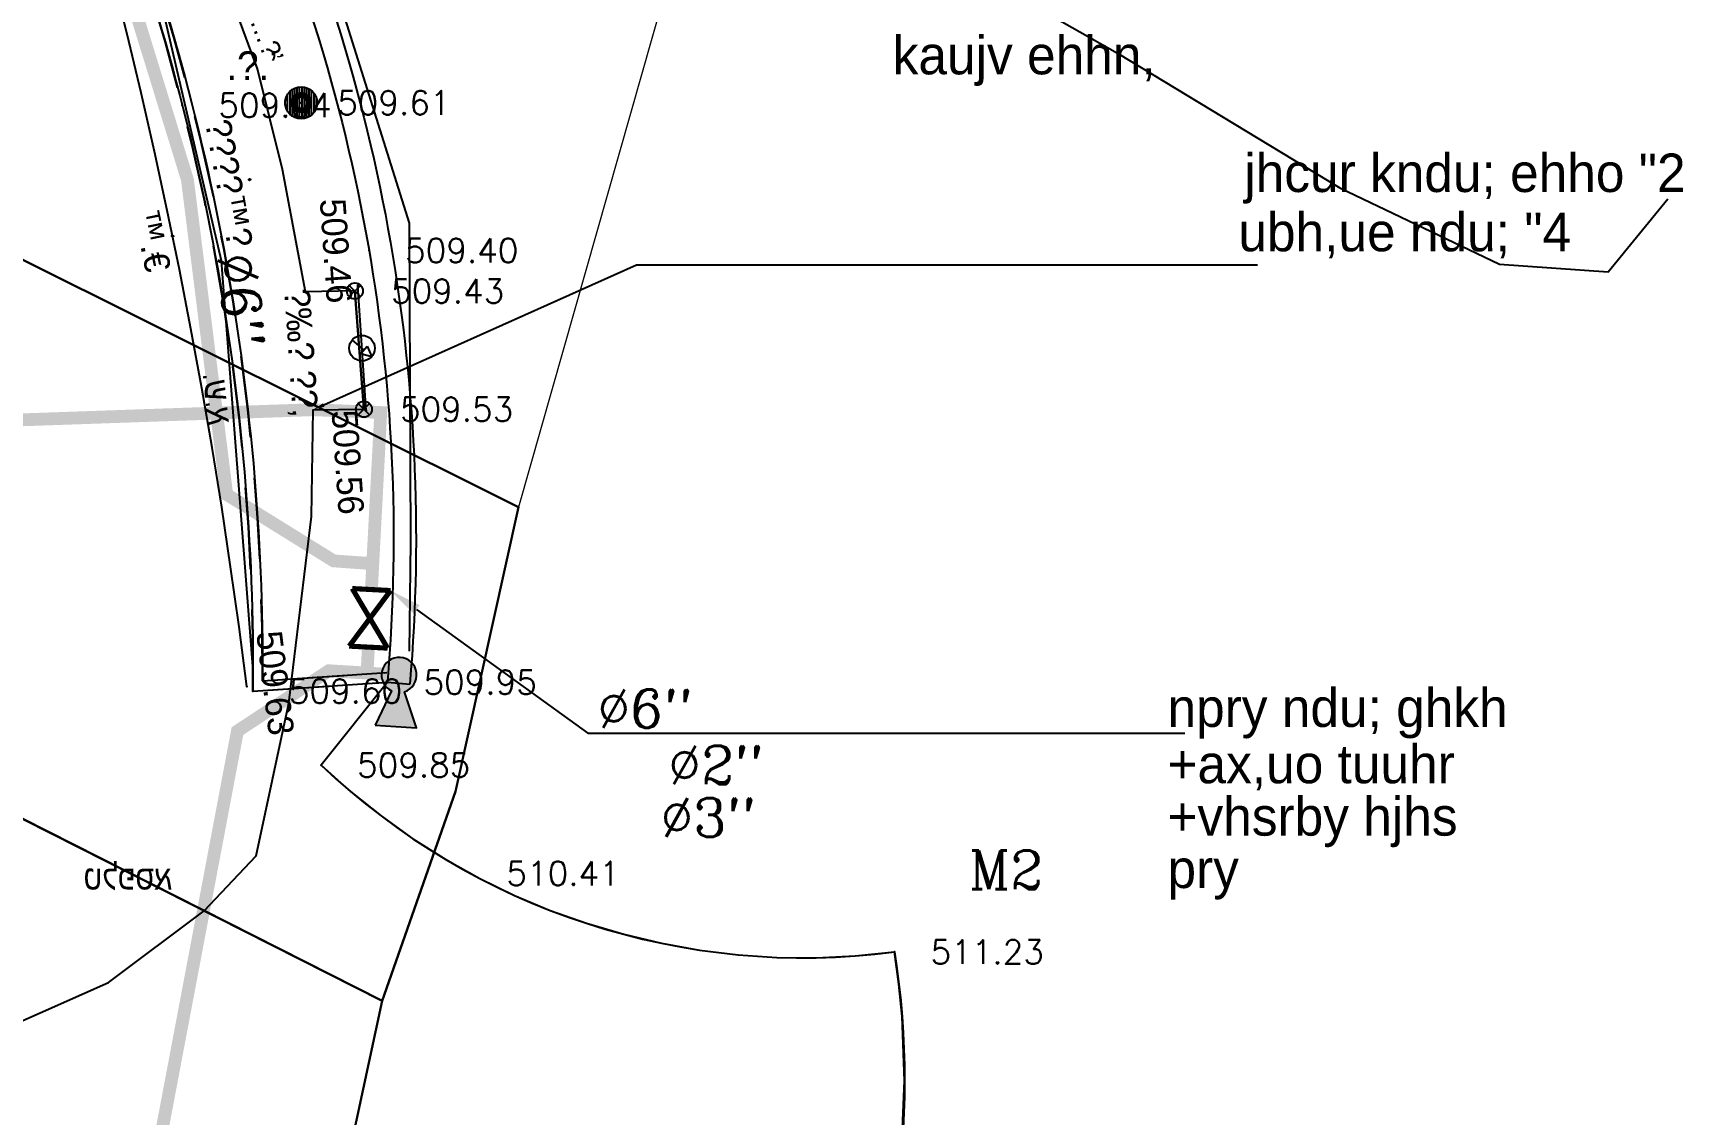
# Model space of a CAD drawing. Header units: metres. Extents: x 222509 to 223547, y 765290 to 766147.
# Drawn here: x 223132.63 to 223158.38, y 765757.65 to 765774.53 of the extents above; entities that cross this region are included whole.
import ezdxf
from ezdxf import colors
from ezdxf.entities.mleader import LeaderData, LeaderLine
from ezdxf.enums import TextEntityAlignment as Align
from ezdxf.math import Vec2, Vec3

# ---------------------------------------------------------------- set-up
doc = ezdxf.new("R2010")
doc.units = ezdxf.units.M
doc.linetypes.add('DASHED', pattern=[19.05, 12.7, -6.35])
for name, color, linetype in [('1-קו מים', 170, 'Continuous'), ('46', 8, 'Continuous'), ('A-S', 252, 'Continuous'), ('ASFLT', 8, 'Continuous'), ('C1600', 3, 'Continuous'), ('K', 8, 'Continuous'), ('M1501', 8, 'Continuous'), ('M2408', 8, 'DASHED'), ('M4402', 8, 'Continuous'), ('M4609', 8, 'Continuous'), ('M4610', 170, 'Continuous'), ('maim kayam', 140, 'DASHED'), ('maim metuhnan', 150, 'Continuous'), ('maim metuhnan 4', 150, 'Continuous'), ('maim metuhnan 6', 150, 'Continuous'), ('Maim-Kayam-Betol', 140, 'reka-biyuv$0$Reka_new$0$X_LINE-DASH2'), ('MIM', 8, 'Continuous'), ('PNT', 8, 'Continuous'), ('PNTELEV', 5, 'Continuous'), ('T', 8, 'Continuous'), ('TEXT-13', 13, 'Continuous'), ('text-maim', 13, 'Continuous')]:
    doc.layers.add(name, color=color, linetype=linetype)
for name, color, linetype, lineweight in [('C1602_0', 3, 'Continuous', 13), ('M1510', 8, 'Continuous', 25), ('M2401', 8, 'DASHED', 25), ('M2404', 8, 'DASHED', 25), ('M2605', 8, 'Continuous', 25)]:
    doc.layers.add(name, color=color, linetype=linetype, lineweight=lineweight)
doc.styles.add('GLONASS', font='techno_n.shx', dxfattribs={"width": 0.86})
doc.styles.add('HANIT_TEXT', font='hebtxt')
doc.styles.add('HEBTXT', font='HEBTXT.SHX', dxfattribs={"width": 0.86})
doc.styles.add('MIRYM', font='mirym.shx')
doc.styles.add('PTXT', font='txt.shx')
doc.styles.add('reka-biyuv$0$Reka_new$0$STANDARD', font='HEB')
doc.styles.add('S_COMPLEX', font='complex')
doc.styles.get("Standard").update_dxf_attribs({"font": 'arial.ttf'})
doc.linetypes.add('6_IN_CITY_WATER_LINES', pattern='A,40,-2,["6-WTR",Standard,S=5,R=0,X=-0.1,Y=-3],-30', length=72)
doc.linetypes.add('reka-biyuv$0$Reka_new$0$X_LINE-DASH2', pattern='A,0.5,-0.25,0.5,-0.0002,["X",reka-biyuv$0$Reka_new$0$STANDARD,S=0.3,R=0,X=0,Y=-0.14],-0.2', length=1.4502)

# ---------------------------------------------------------------- blocks, each defined once
blk = doc.blocks.new('G$CDE37A9AE')
at = {"layer": 'TEXT-13', "style": 'MIRYM'}
blk.add_text('kaujv ehhn,', height=0.6, dxfattribs=at).set_placement((223146.043, 765773.882))
blk = doc.blocks.new('makof-new')
at = {"linetype": 'ByBlock', "const_width": 0.08}
for points in [[(-0.45, 0.3), (-0.45, -0.3)], [(0.45, -0.3), (-0.45, 0.3)], [(-0.45, -0.3), (0.45, 0.3)], [(0.45, 0.3), (0.45, -0.3)]]:
    blk.add_lwpolyline(points, dxfattribs=at)
blk = doc.blocks.new('G$C64EFCDFC')
at = {"layer": '1-קו מים', "linetype": '6_IN_CITY_WATER_LINES'}
blk.add_hatch(color=0, dxfattribs=at).paths.add_polyline_path([(0.313, 0.451, 5.190473), (0.538, 0.111), (1.701, 0.351), (0.989, 1.427)])
at = {"layer": '1-קו מים', "color": 0}
blk.add_lwpolyline([(0.989, 1.427), (1.701, 0.351), (0.538, 0.111, -5.190473), (0.313, 0.451)], format="xyb", close=True, dxfattribs=at)
blk = doc.blocks.new('SRVPNO1')
at = {"layer": 'PNTELEV', "color": 8, "style": 'PTXT'}
blk.add_attdef('ELEV2', (1.5, -0.5), '', height=1, dxfattribs=at)
blk = doc.blocks.new('SPT40')
at = {"color": 0, "linetype": 'Continuous'}
for p, q in [((-0.35, -0.35), (0.35, 0.35)), ((-0.35, 0.35), (0.35, -0.35))]:
    blk.add_line(p, q, dxfattribs=at)
blk.add_circle((0, 0), 0.5, dxfattribs=at)
blk = doc.blocks.new('*X114')
at = {"color": 0}
for p, q in [((3.675, 3.419), (3.675, 3.88)), ((3.712, 3.407), (3.712, 3.892)), ((3.75, 3.401), (3.75, 3.899)), ((3.787, 3.4), (3.787, 3.899)), ((3.825, 3.405), (3.825, 3.894)), ((3.862, 3.416), (3.862, 3.883)), ((3.9, 3.435), (3.9, 3.865)), ((3.525, 3.615), (3.525, 3.685)), ((3.562, 3.514), (3.562, 3.785)), ((3.6, 3.469), (3.6, 3.831)), ((3.637, 3.439), (3.637, 3.86)), ((3.937, 3.462), (3.937, 3.837)), ((3.975, 3.503), (3.975, 3.796)), ((4.012, 3.58), (4.012, 3.72))]:
    blk.add_line(p, q, dxfattribs=at)
blk = doc.blocks.new('G$C9B10AD15')
at = {"layer": '46'}
blk.add_circle((223136.812, 765773.438, 509.61), 0.25, dxfattribs=at)
at = {"layer": 'A-S'}
for points in [[(223052.807, 765928.376, 0.236379), (223042.866, 765928.696, 0.186611), (223037.542, 765920.474, 0.059418), (223036.506, 765892.582, 0.017566), (223039.155, 765850.757), (223039.512, 765849.824), (223039.711, 765847.883), (223039.56, 765846.848), (223040.725, 765835.179, 0.072394), (223042.139, 765831.179, 0.112445), (223048.001, 765824.293, 0.053398), (223048.659, 765823.877), (223062.411, 765817.376), (223071.421, 765813.094), (223089.553, 765804.567), (223103.156, 765798.143), (223115.834, 765792.204), (223123.059, 765788.772, -0.127843), (223133.6, 765777.617, -0.096184), (223136.058, 765764.253), (223138.159, 765764.394)], [(223052.736, 765928.244, 0.236026), (223042.942, 765928.566, 0.186256), (223037.69, 765920.447, 0.059419), (223036.656, 765892.59, 0.017559), (223039.302, 765850.792), (223039.659, 765849.859), (223039.862, 765847.88), (223039.711, 765846.845), (223040.874, 765835.201, 0.072274), (223042.272, 765831.249, 0.112475), (223048.093, 765824.412, 0.05347), (223048.724, 765824.012), (223062.475, 765817.512), (223071.485, 765813.23), (223089.617, 765804.703), (223103.22, 765798.279), (223115.898, 765792.34), (223123.131, 765788.904, -0.127996), (223133.736, 765777.681, -0.095111), (223136.209, 765764.413), (223138.149, 765764.544)]]:
    blk.add_lwpolyline(points, format="xyb", dxfattribs=at)
at = {"layer": 'ASFLT'}
blk.add_lwpolyline([(223138.159, 765764.394), (223137.122, 765763.1, 0.226103), (223146.072, 765760.182, -0.316437), (223139.5, 765746.847)], format="xyb", dxfattribs=at)
at = {"layer": 'K'}
for points in [[(223135.973, 765778.249, -0.133431), (223138.508, 765764.364, -0.133431)], [(223135.657, 765778.098, -0.133431), (223138.159, 765764.394)]]:
    blk.add_lwpolyline(points, format="xyb", dxfattribs=at)
blk.add_lwpolyline([(223138.159, 765764.394), (223138.508, 765764.364)], dxfattribs=at)
at = {"layer": 'MIM'}
blk.add_lwpolyline([(223137.651, 765770.5), (223137.792, 765768.654)], dxfattribs=at)
at = {"layer": 'PNT', "color": 252}
for p in [(223134.958, 765773.399, 509.035), (223136.812, 765773.438, 509.61), (223137.872, 765771.132, 509.401), (223137.651, 765770.5, 509.431), (223137.792, 765768.654, 509.53), (223138.159, 765764.394, 509.947), (223136.058, 765764.253, 509.602), (223137.122, 765763.1, 509.854), (223139.453, 765761.408, 510.414), (223146.072, 765760.182, 511.23)]:
    blk.add_point(p, dxfattribs=at)
at = {"layer": '46'}
blk.add_blockref('*X114', (223133.039, 765769.788, 509.61), dxfattribs=at)
at = {"layer": 'MIM', "xscale": 0.25, "yscale": 0.25, "zscale": 0.25}
for p in [(223137.651, 765770.5), (223137.792, 765768.654)]:
    blk.add_blockref('SPT40', p, dxfattribs=at)
at = {"layer": 'PNT', "color": 252}
ref = blk.add_blockref('SRVPNO1', (223134.958, 765773.399, 509.035), dxfattribs=dict(at, xscale=0.375, yscale=0.375, zscale=0.375))
ref.add_attrib('ELEV2', '509.04', (223135.521, 765773.211, 509.035), dxfattribs={"layer": 'PNTELEV', "color": 8, "height": 0.375, "style": 'PTXT'})
ref = blk.add_blockref('SRVPNO1', (223136.812, 765773.438, 509.61), dxfattribs=dict(at, xscale=0.375, yscale=0.375, zscale=0.375))
ref.add_attrib('ELEV2', '509.61', (223137.375, 765773.25, 509.61), dxfattribs={"layer": 'PNTELEV', "color": 8, "height": 0.375, "style": 'PTXT'})
ref = blk.add_blockref('SRVPNO1', (223137.872, 765771.132, 509.401), dxfattribs=dict(at, xscale=0.375, yscale=0.375, zscale=0.375))
ref.add_attrib('ELEV2', '509.40', (223138.435, 765770.944, 509.401), dxfattribs={"layer": 'PNTELEV', "color": 8, "height": 0.375, "style": 'PTXT'})
ref = blk.add_blockref('SRVPNO1', (223137.651, 765770.5, 509.431), dxfattribs=dict(at, xscale=0.375, yscale=0.375, zscale=0.375))
ref.add_attrib('ELEV2', '509.43', (223138.214, 765770.312, 509.431), dxfattribs={"layer": 'PNTELEV', "color": 8, "height": 0.375, "style": 'PTXT'})
ref = blk.add_blockref('SRVPNO1', (223137.792, 765768.654, 509.53), dxfattribs=dict(at, xscale=0.375, yscale=0.375, zscale=0.375))
ref.add_attrib('ELEV2', '509.53', (223138.354, 765768.466, 509.53), dxfattribs={"layer": 'PNTELEV', "color": 8, "height": 0.375, "style": 'PTXT'})
ref = blk.add_blockref('SRVPNO1', (223138.159, 765764.394, 509.947), dxfattribs=dict(at, xscale=0.375, yscale=0.375, zscale=0.375))
ref.add_attrib('ELEV2', '509.95', (223138.722, 765764.206, 509.947), dxfattribs={"layer": 'PNTELEV', "color": 8, "height": 0.375, "style": 'PTXT'})
ref = blk.add_blockref('SRVPNO1', (223136.058, 765764.253, 509.602), dxfattribs=dict(at, xscale=0.375, yscale=0.375, zscale=0.375))
ref.add_attrib('ELEV2', '509.60', (223136.62, 765764.066, 509.602), dxfattribs={"layer": 'PNTELEV', "color": 8, "height": 0.375, "style": 'PTXT'})
ref = blk.add_blockref('SRVPNO1', (223137.122, 765763.1, 509.854), dxfattribs=dict(at, xscale=0.375, yscale=0.375, zscale=0.375))
ref.add_attrib('ELEV2', '509.85', (223137.685, 765762.912, 509.854), dxfattribs={"layer": 'PNTELEV', "color": 8, "height": 0.375, "style": 'PTXT'})
ref = blk.add_blockref('SRVPNO1', (223139.453, 765761.408, 510.414), dxfattribs=dict(at, xscale=0.375, yscale=0.375, zscale=0.375))
ref.add_attrib('ELEV2', '510.41', (223140.016, 765761.221, 510.414), dxfattribs={"layer": 'PNTELEV', "color": 8, "height": 0.375, "style": 'PTXT'})
ref = blk.add_blockref('SRVPNO1', (223146.072, 765760.182, 511.23), dxfattribs=dict(at, xscale=0.375, yscale=0.375, zscale=0.375))
ref.add_attrib('ELEV2', '511.23', (223146.634, 765759.995, 511.23), dxfattribs={"layer": 'PNTELEV', "color": 8, "height": 0.375, "style": 'PTXT'})
at = {"layer": '46', "style": 'HEBTXT'}
blk.add_text('.\x9a.’', height=0.45, dxfattribs=at).set_placement((223135.645, 765773.792, 509.61))
at = {"layer": 'T', "style": 'GLONASS', "text_generation_flag": 2, "width": 0.86}
blk.add_text('א.ש.', height=0.375, rotation=276.0728, dxfattribs=at).set_placement((223135.362, 765768.39))
blk.add_text('אספלט', height=0.375, dxfattribs=at).set_placement((223134.802, 765761.157))
blk = doc.blocks.new('M4402_E')
for radius in [0.5, 0.45, 0.4, 0.35, 0.3]:
    blk.add_circle((0, 0), radius)
at = {"style": 'HANIT_TEXT'}
for tag, p in [('NAME', (0, -1)), ('HEIGHT', (0, -2.5))]:
    blk.add_attdef(tag, text='', height=1, dxfattribs=at).set_placement(p, align=Align.TOP_CENTER)
blk.add_attdef('DESC', text='', height=1, dxfattribs=at).set_placement((-1, -4), align=Align.TOP_RIGHT)
blk.add_attdef('MARK', text='', height=1, dxfattribs=at).set_placement((0, -4), align=Align.TOP_LEFT)
at = {"style": 'HANIT_TEXT', "flags": 1}
for tag, p in [('OWNER', (0, -5.5)), ('TYPE', (0, -7))]:
    blk.add_attdef(tag, text='', height=1, dxfattribs=at).set_placement(p, align=Align.TOP_CENTER)
blk = doc.blocks.new('G$CFB36F9AD')
at = {"layer": 'M2401', "ltscale": 2.5}
blk.add_lwpolyline([(223138.159, 765764.394), (223137.122, 765763.1, 0.226103), (223146.072, 765760.182, -0.316437), (223139.5, 765746.847)], format="xyb", dxfattribs=at)
at = {"layer": 'M2404', "ltscale": 0.1}
for points in [[(223039.042, 765924.301, 0.092086), (223037.542, 765920.474, 0.059418), (223036.506, 765892.582, 0.017566), (223039.155, 765850.757), (223039.512, 765849.824), (223039.711, 765847.883), (223039.56, 765846.848), (223040.725, 765835.179, 0.072394), (223042.139, 765831.179, 0.112445), (223048.001, 765824.293, 0.053398), (223048.659, 765823.877), (223062.411, 765817.376), (223071.421, 765813.094), (223089.553, 765804.567), (223103.156, 765798.143), (223115.834, 765792.204), (223123.059, 765788.772, -0.127843), (223133.6, 765777.617, -0.096184), (223136.058, 765764.253), (223138.159, 765764.394)], [(223039.176, 765924.233, 0.092409), (223037.69, 765920.447, 0.059419), (223036.656, 765892.59, 0.017559), (223039.302, 765850.792), (223039.659, 765849.859), (223039.862, 765847.88), (223039.711, 765846.845), (223040.874, 765835.201, 0.072274), (223042.272, 765831.249, 0.112475), (223048.093, 765824.412, 0.05347), (223048.724, 765824.012), (223062.475, 765817.512), (223071.485, 765813.23), (223089.617, 765804.703), (223103.22, 765798.279), (223115.898, 765792.34), (223123.131, 765788.904, -0.127996), (223133.736, 765777.681, -0.095111), (223136.209, 765764.413), (223138.149, 765764.544)]]:
    blk.add_lwpolyline(points, format="xyb", dxfattribs=at)
at = {"layer": 'M2605'}
for points in [[(223135.973, 765778.249, -0.133431), (223138.508, 765764.364, -0.133431)], [(223135.657, 765778.098, -0.133431), (223138.159, 765764.394)]]:
    blk.add_lwpolyline(points, format="xyb", dxfattribs=at)
blk.add_lwpolyline([(223138.159, 765764.394), (223138.508, 765764.364)], dxfattribs=at)
at = {"layer": 'M4609'}
blk.add_lwpolyline([(223137.651, 765770.5), (223137.792, 765768.654)], dxfattribs=at)
at = {"layer": 'PNT'}
for p in [(223134.958, 765773.399, 509.035), (223136.812, 765773.438, 509.61), (223137.872, 765771.132, 509.401), (223137.651, 765770.5, 509.431), (223137.792, 765768.654, 509.53), (223138.159, 765764.394, 509.947), (223136.058, 765764.253, 509.602), (223137.122, 765763.1, 509.854), (223139.453, 765761.408, 510.414), (223146.072, 765760.182, 511.23)]:
    blk.add_point(p, dxfattribs=at)
at = {"layer": 'M4402'}
ref = blk.add_blockref('M4402_E', (223136.812, 765773.438, 509.61), dxfattribs=dict(at, xscale=0.3040000000037253, yscale=0.3040000000037253, zscale=0.1520000000020332))
ref.add_attrib('MARK', '„˜…€\x9a ƒ…\x8e’', dxfattribs={"layer": '0', "height": 0.304, "rotation": 290.3576, "style": 'HANIT_TEXT'}).set_placement((223135.786, 765776.199, 509.61), align=Align.TOP_LEFT)
at = {"layer": 'M4609', "xscale": 0.25, "yscale": 0.25, "zscale": 0.25}
for p in [(223137.651, 765770.5), (223137.792, 765768.654)]:
    blk.add_blockref('SPT40', p, dxfattribs=at)
at = {"layer": 'PNT'}
ref = blk.add_blockref('SRVPNO1', (223134.958, 765773.399, 509.035), dxfattribs=dict(at, xscale=0.375, yscale=0.375, zscale=0.375))
ref.add_attrib('ELEV2', '509.04', (223135.521, 765773.211, 509.035), dxfattribs={"layer": 'PNTELEV', "color": 8, "height": 0.375, "style": 'PTXT'})
ref = blk.add_blockref('SRVPNO1', (223136.812, 765773.438, 509.61), dxfattribs=dict(at, xscale=0.375, yscale=0.375, zscale=0.375))
ref.add_attrib('ELEV2', '509.61', (223137.375, 765773.25, 509.61), dxfattribs={"layer": 'PNTELEV', "color": 8, "height": 0.375, "style": 'PTXT'})
ref = blk.add_blockref('SRVPNO1', (223137.872, 765771.132, 509.401), dxfattribs=dict(at, xscale=0.375, yscale=0.375, zscale=0.375))
ref.add_attrib('ELEV2', '509.40', (223138.435, 765770.944, 509.401), dxfattribs={"layer": 'PNTELEV', "color": 8, "height": 0.375, "style": 'PTXT'})
ref = blk.add_blockref('SRVPNO1', (223137.651, 765770.5, 509.431), dxfattribs=dict(at, xscale=0.375, yscale=0.375, zscale=0.375))
ref.add_attrib('ELEV2', '509.43', (223138.214, 765770.312, 509.431), dxfattribs={"layer": 'PNTELEV', "color": 8, "height": 0.375, "style": 'PTXT'})
ref = blk.add_blockref('SRVPNO1', (223137.792, 765768.654, 509.53), dxfattribs=dict(at, xscale=0.375, yscale=0.375, zscale=0.375))
ref.add_attrib('ELEV2', '509.53', (223138.354, 765768.466, 509.53), dxfattribs={"layer": 'PNTELEV', "color": 8, "height": 0.375, "style": 'PTXT'})
ref = blk.add_blockref('SRVPNO1', (223138.159, 765764.394, 509.947), dxfattribs=dict(at, xscale=0.375, yscale=0.375, zscale=0.375))
ref.add_attrib('ELEV2', '509.95', (223138.722, 765764.206, 509.947), dxfattribs={"layer": 'PNTELEV', "color": 8, "height": 0.375, "style": 'PTXT'})
ref = blk.add_blockref('SRVPNO1', (223136.058, 765764.253, 509.602), dxfattribs=dict(at, xscale=0.375, yscale=0.375, zscale=0.375))
ref.add_attrib('ELEV2', '509.60', (223136.62, 765764.066, 509.602), dxfattribs={"layer": 'PNTELEV', "color": 8, "height": 0.375, "style": 'PTXT'})
ref = blk.add_blockref('SRVPNO1', (223137.122, 765763.1, 509.854), dxfattribs=dict(at, xscale=0.375, yscale=0.375, zscale=0.375))
ref.add_attrib('ELEV2', '509.85', (223137.685, 765762.912, 509.854), dxfattribs={"layer": 'PNTELEV', "color": 8, "height": 0.375, "style": 'PTXT'})
ref = blk.add_blockref('SRVPNO1', (223139.453, 765761.408, 510.414), dxfattribs=dict(at, xscale=0.375, yscale=0.375, zscale=0.375))
ref.add_attrib('ELEV2', '510.41', (223140.016, 765761.221, 510.414), dxfattribs={"layer": 'PNTELEV', "color": 8, "height": 0.375, "style": 'PTXT'})
ref = blk.add_blockref('SRVPNO1', (223146.072, 765760.182, 511.23), dxfattribs=dict(at, xscale=0.375, yscale=0.375, zscale=0.375))
ref.add_attrib('ELEV2', '511.23', (223146.634, 765759.995, 511.23), dxfattribs={"layer": 'PNTELEV', "color": 8, "height": 0.375, "style": 'PTXT'})
at = {"layer": 'M2605', "style": 'GLONASS', "text_generation_flag": 2, "width": 0.86}
blk.add_text('א.ש.', height=0.375, rotation=276.0728, dxfattribs=at).set_placement((223135.362, 765768.39))
blk = doc.blocks.new('M1502_P')
blk.add_point((0, 0))
at = {"style": 'HANIT_TEXT', "flags": 1}
blk.add_attdef('NAME', text='', height=1.6, dxfattribs=at).set_placement((0, 0.5), align=Align.BOTTOM_CENTER)
at = {"style": 'HANIT_TEXT'}
blk.add_attdef('HEIGHT', text='', height=1.6, dxfattribs=at).set_placement((0, -1), align=Align.TOP_CENTER)
at = {"style": 'HANIT_TEXT', "flags": 1}
blk.add_attdef('MARK', text='', height=1.6, dxfattribs=at).set_placement((0, -3), align=Align.TOP_CENTER)
blk = doc.blocks.new('M2404_A')
blk.add_circle((0, 0), 0.05)
at = {"style": 'HANIT_TEXT', "flags": 1}
blk.add_attdef('NAME', text='', height=1.6, dxfattribs=at).set_placement((0, 0.5), align=Align.BOTTOM_CENTER)
at = {"style": 'HANIT_TEXT'}
for tag, p in [('MARK', (0, -0.5)), ('DESC', (0, -3))]:
    blk.add_attdef(tag, text='', height=1.6, dxfattribs=at).set_placement(p, align=Align.TOP_CENTER)
blk = doc.blocks.new('M2408_A')
blk.add_circle((0, 0), 0.05)
at = {"style": 'HANIT_TEXT', "flags": 1}
blk.add_attdef('NAME', text='', height=1.6, dxfattribs=at).set_placement((0, 0.5), align=Align.BOTTOM_CENTER)
at = {"style": 'HANIT_TEXT'}
for tag, p in [('MARK', (0, -0.5)), ('DESC', (0, -3))]:
    blk.add_attdef(tag, text='', height=1.6, dxfattribs=at).set_placement(p, align=Align.TOP_CENTER)
blk = doc.blocks.new('M4610_E')
at = {"ltscale": 0.05}
blk.add_lwpolyline([(0.11, 0.11), (-0.57, -0.57)], dxfattribs=at)
blk.add_lwpolyline([(-0.11, 0.34), (0.57, 0.57), (0.34, -0.11)], close=True, dxfattribs=at)
blk.add_circle((0, 0), 0.8, dxfattribs=at)
at = {"style": 'HANIT_TEXT'}
blk.add_attdef('NAME', text='', height=1.6, dxfattribs=at).set_placement((0, 0.5), align=Align.BOTTOM_CENTER)
for tag, p in [('HEIGHT', (0, -1)), ('MARK', (0, -3))]:
    blk.add_attdef(tag, text='', height=1.6, dxfattribs=at).set_placement(p, align=Align.TOP_CENTER)
at = {"style": 'HANIT_TEXT', "flags": 1}
blk.add_attdef('OWNER', text='', height=1.6, dxfattribs=at).set_placement((0, -5), align=Align.TOP_CENTER)
blk = doc.blocks.new('G$C17BD8FF4')
at = {"layer": 'C1600'}
for points in [[(223157.168, 765728.369), (223146.76, 765724.5), (223141.036, 765735.955), (223133.69, 765739.09), (223136.907, 765753.993), (223138.078, 765759.419), (223139.219, 765762.688), (223140.203, 765767.125), (223118.781, 765777.812), (223115.25, 765779.25), (223109.281, 765780.75), (223105.984, 765781.312), (223102.734, 765781.688), (223092.594, 765782.062), (223071.469, 765782.875), (223066.641, 765783.062), (223008.922, 765784.875), (222997.891, 765778.812), (222964.641, 765784.125)], [(222964.641, 765784.125), (222997.891, 765778.812), (223008.922, 765784.875), (223066.641, 765783.062), (223071.469, 765782.875), (223092.594, 765782.062), (223102.734, 765781.688), (223105.984, 765781.312), (223109.281, 765780.75), (223115.25, 765779.25), (223118.781, 765777.812), (223140.203, 765767.125), (223139.219, 765762.688), (223138.078, 765759.419), (223113.989, 765771.606), (223104.92, 765773.745), (223010.981, 765776.807), (222999.582, 765770.71), (222962.172, 765776.227)], [(222831.792, 765764.058), (222835.36, 765764.923), (222845.442, 765757.235), (222882.056, 765752.647), (222908.246, 765760.436), (222920.188, 765761.379), (222933.859, 765765.757), (222949.883, 765768.303), (222957.169, 765775.153), (222962.172, 765776.227), (222999.582, 765770.71), (223010.981, 765776.807), (223104.92, 765773.745), (223113.989, 765771.606), (223138.078, 765759.419), (223136.907, 765753.993), (223133.69, 765739.09), (223141.036, 765735.955), (223146.76, 765724.5), (223157.168, 765728.369)]]:
    blk.add_lwpolyline(points, dxfattribs=at)
at = {"layer": 'C1602_0'}
for points in [[(223050.5, 765825.438), (223144.234, 765781.312), (223140.203, 765767.125), (223118.781, 765777.812), (223115.25, 765779.25), (223109.281, 765780.75), (223105.984, 765781.312), (223102.734, 765781.688), (223092.594, 765782.062), (223071.469, 765782.875), (223066.641, 765783.062), (223008.922, 765784.875), (222997.891, 765778.812), (222964.641, 765784.125)], [(222964.641, 765784.125), (222997.891, 765778.812), (223008.922, 765784.875), (223066.641, 765783.062), (223071.469, 765782.875), (223092.594, 765782.062), (223102.734, 765781.688), (223105.984, 765781.312), (223109.281, 765780.75), (223115.25, 765779.25), (223118.781, 765777.812), (223140.203, 765767.125), (223139.219, 765762.688), (223138.078, 765759.419), (223113.989, 765771.606), (223104.92, 765773.745), (223010.981, 765776.807), (222999.582, 765770.71), (222962.172, 765776.227)], [(223010.981, 765776.807), (223104.92, 765773.745), (223113.989, 765771.606), (223138.078, 765759.419), (223136.907, 765753.993)]]:
    blk.add_lwpolyline(points, dxfattribs=at)
at = {"layer": 'M2404'}
blk.add_lwpolyline([(223135.963, 765764.325, 0.04249), (223132.858, 765779.056, 0.20805), (223122.225, 765789.171)], format="xyb", dxfattribs=at)
at = {"layer": 'M4610', "elevation": 509.564}
blk.add_lwpolyline([(223137.829, 765768.632), (223137.695, 765770.583)], dxfattribs=at)
at = {"layer": 'M1501'}
ref = blk.add_blockref('M1502_P', (223137.695, 765770.583, 509.465), dxfattribs=dict(at, xscale=0.25, yscale=0.25, zscale=0.25, rotation=273.9290599158664))
ref.add_attrib('HEIGHT', '509.46', dxfattribs={"layer": '0', "height": 0.4, "rotation": 273.9291, "style": 'HANIT_TEXT'}).set_placement((223137.558, 765771.14), align=Align.TOP_CENTER)
ref = blk.add_blockref('M1502_P', (223137.829, 765768.632, 509.564), dxfattribs=dict(at, xscale=0.25, yscale=0.25, zscale=0.25, rotation=273.9290599180352))
ref.add_attrib('HEIGHT', '509.56', dxfattribs={"layer": '0', "height": 0.4, "rotation": 273.9291, "style": 'HANIT_TEXT'}).set_placement((223137.742, 765767.842), align=Align.TOP_CENTER)
ref = blk.add_blockref('M1502_P', (223135.963, 765764.325, 509.628), dxfattribs=dict(at, xscale=0.25, yscale=0.25, zscale=0.25, rotation=97.0365049861083))
ref.add_attrib('HEIGHT', '509.63', dxfattribs={"layer": '0', "height": 0.4, "rotation": 277.0365, "style": 'HANIT_TEXT'}).set_placement((223136.608, 765764.405), align=Align.TOP_CENTER)
at = {"layer": 'M2404', "xscale": 0.25, "yscale": 0.25, "zscale": 0.25, "rotation": 281.6393742293108}
blk.add_blockref('M2404_A', (223134.807, 765771.357), dxfattribs=at).add_auto_attribs({'MARK': '™.€'})
at = {"layer": 'M2408', "xscale": 0.25, "yscale": 0.25, "zscale": 0.25, "rotation": 280.2632737606771}
blk.add_blockref('M2408_A', (223136.008, 765772.238), dxfattribs=at).add_auto_attribs({'MARK': '\x9a\x81\x8c\x9a™\x8e'})
at = {"layer": 'M4610', "xscale": 0.25, "yscale": 0.25, "zscale": 0.25, "rotation": 273.9290599169508}
blk.add_blockref('M4610_E', (223137.762, 765769.607), dxfattribs=at).add_auto_attribs({'MARK': '\x8d‰\x8e \x8c\x8e‚'})
blk = doc.blocks.new('G$CEBE070F1')
at = {"layer": 'M1510'}
blk.add_polyline3d([(223141.08, 765779.67, 513.04), (223145.7, 765776.4, 514.12), (223149.55, 765774.21, 514.69), (223153.02, 765772.11, 514.88), (223155.51, 765770.92, 515.1), (223157.21, 765770.8, 515.16), (223158.14, 765771.94, 515.16)], dxfattribs=at)
at = {"layer": 'M2404'}
blk.add_polyline3d([(223136.06, 765764.64, 510.19), (223135.57, 765770.97, 509.85), (223134.43, 765775.86, 509.7), (223132.57, 765779.69, 509.57), (223129.75, 765783.17, 509.31), (223126.88, 765786.16, 509.18), (223121.92, 765789.56, 509.07), (223113.05, 765793.47, 508.81), (223075.7, 765811.34, 508), (223053.09, 765821.85, 508.31)], dxfattribs=at)
at = {"layer": 'M2605'}
blk.add_polyline3d([(223050.13, 765825.7, 509.33), (223073.98, 765814.42, 510.38), (223092.9, 765805.77, 511.35), (223093.29, 765806.5, 511.35), (223117.72, 765795.54, 513.75), (223127.17, 765791.02, 514.09), (223130.47, 765788.4, 513.99), (223133.3, 765785.38, 513.6), (223135.59, 765781.53, 512.71), (223136.24, 765778.75, 511.57), (223138.5, 765771.56, 511.12), (223138.52, 765766.58, 511.02), (223138.5, 765764.88, 511.12)], dxfattribs=at)
blk = doc.blocks.new('G$C48AC2FB6')
at = {"layer": 'maim kayam', "ltscale": 0.1}
blk.add_lwpolyline([(223137, 765768.647, 0.2, 0.2, 0), (223122.462, 765768.14, 0.2, 0.2, 0), (223107.924, 765769.158, 0.2, 0.2, 0), (223083.851, 765771.701, 0.2, 0.2, 0), (223044.964, 765774.013, 0.2, 0.2, 0), (222992.036, 765772.164, 0.2, 0.2, 0), (222926.762, 765765.458, 0.2, 0.2, 0), (222877.578, 765753.169, 0.2, 0.2, 0)], format="xyseb", dxfattribs=at)
at = {"layer": 'maim metuhnan 4'}
blk.add_lwpolyline([(223137.93, 765766.243, 0.2, 0.2, 0), (223138.054, 765768.603, 0.2, 0.2, 0), (223137, 765768.647, 0.2, 0.2, 0)], format="xyseb", dxfattribs=at)
at = {"layer": 'maim metuhnan 4', "const_width": 0.2}
blk.add_lwpolyline([(223138.34, 765764.506), (223137.84, 765764.536)], dxfattribs=at)
at = {"layer": 'maim metuhnan 6', "const_width": 0.2}
blk.add_lwpolyline([(223056.392, 765820.719), (223064.988, 765816.577), (223065.352, 765815.678), (223078.136, 765809.716), (223101.653, 765798.604), (223102.886, 765798.616), (223105.565, 765797.373), (223105.883, 765796.579), (223122.963, 765788.56), (223127.637, 765784.981), (223131.634, 765780.39), (223133.524, 765777.152), (223135.038, 765772.235), (223135.651, 765767.323), (223137.319, 765766.287), (223137.93, 765766.243), (223137.909, 765765.839)], dxfattribs=at)
at = {"layer": 'maim metuhnan 6'}
blk.add_lwpolyline([(223137.862, 765764.94, 0.2, 0.2, 0), (223137.84, 765764.536, 0.2, 0.2, 0), (223137.243, 765764.572, 0.2, 0.2, 0), (223135.818, 765763.63, 0.2, 0.2, 0), (223134.533, 765756.832, 0.2, 0.2, 0), (223131.697, 765754.409, 0.2, 0.2, 0), (223114.283, 765746.971, 0.2, 0.2, 0), (223087.554, 765735.685, 0.2, 0.2, 0), (223032.218, 765712.069, 0.2, 0.2, 0), (223020.293, 765706.189, 0.2, 0.2, 0), (223017.336, 765703.929, 0.2, 0.2, 0), (223010.799, 765698.403, 0.2, 0.2, 0), (223005.182, 765692.166, 0.2, 0.2, 0), (222999.326, 765683.478, 0.2, 0.2, 0), (222995.78, 765674.297, 0.2, 0.2, 0), (222991.911, 765659.927, 0.2, 0.2, 0), (222991.821, 765650.093, 0.2, 0.2, 0), (222992.267, 765645.048, 0.2, 0.2, 0), (222996.504, 765627.91, 0.2, 0.2, 0)], format="xyseb", dxfattribs=at)
at = {"layer": 'Maim-Kayam-Betol'}
blk.add_lwpolyline([(223128.939, 765757.14), (223131.669, 765758.759), (223133.808, 765759.705), (223135.297, 765760.826), (223136.109, 765761.681), (223136.62, 765764.066), (223136.975, 765766.979), (223137, 765768.647), (223137.792, 765768.654), (223137.651, 765770.5), (223136.879, 765770.486), (223136.52, 765772.396), (223136.129, 765773.966), (223135.039, 765776.927), (223134.113, 765778.748), (223133.037, 765780.453), (223131.077, 765782.879), (223129.841, 765784.104), (223127.72, 765785.817), (223071.177, 765810.025)], dxfattribs=at)
at = {"layer": 'maim metuhnan', "xscale": -0.4999999999999996, "yscale": 0.4999999999999999, "zscale": 0.4, "rotation": 120}
blk.add_blockref('G$C64EFCDFC', (223138.34, 765764.506), dxfattribs=at)
at = {"layer": 'maim metuhnan 6', "rotation": 87}
blk.add_blockref('makof-new', (223137.885, 765765.39), dxfattribs=at)
at = {"layer": 'maim metuhnan', "style": 'S_COMPLEX'}
blk.add_text('%%C6"', height=0.6, rotation=275.7853, dxfattribs=at).set_placement((223135.504, 765771.067, -538.75))
at = {"layer": 'TEXT-13'}
for s, style, p in [('npry ndu; ghkh', 'MIRYM', (223150.331, 765763.695)), ('%%c6"', 'S_COMPLEX', (223141.434, 765763.68)), ('%%c2"', 'S_COMPLEX', (223142.539, 765762.8)), ('+ax,uo tuuhr', 'MIRYM', (223150.331, 765762.816)), ('%%c3"', 'S_COMPLEX', (223142.418, 765761.982)), ('+vhsrby hjhs', 'MIRYM', (223150.331, 765761.998)), ('M2', 'S_COMPLEX', (223147.234, 765761.164)), ('pry', 'MIRYM', (223150.331, 765761.18))]:
    blk.add_text(s, height=0.6, dxfattribs=dict(at, style=style)).set_placement(p)
at = {"layer": 'text-maim', "style": 'MIRYM'}
for s, p in [('jhcur kndu; ehho "2', (223151.529, 765772.045, -25.436)), ('ubh,ue ndu; "4', (223151.437, 765771.12, -25.436))]:
    blk.add_text(s, height=0.6, dxfattribs=at).set_placement(p)
at = {"layer": 'TEXT-13'}
ml = blk.add_multileader_mtext('Standard', dxfattribs=at)
ml.set_content(' ', color=256)
ml.set_leader_properties()
ml.build(insert=Vec2(0, 0))
ml.multileader.update_dxf_attribs({"text_right_attachment_type": 6, "dogleg_length": 9.181, "arrow_head_size": 0.5})
ctx = ml.context
ctx.base_point, ctx.char_height, ctx.arrow_head_size, ctx.landing_gap_size, ctx.plane_origin, ctx.plane_x_axis, ctx.plane_y_axis = Vec3(223150.696, 765763.514), 0.165, 0.5, 0.0824, Vec3(223108.919, 765632.634), Vec3(-1, 0), Vec3(0, -1)
ctx.right_attachment, ctx.text_align_type = 6, 2
notes = []
notes.append((ctx, [(0, (1, 1, 0), (223141.286, 765763.597), (1, 0), 9.181, [(0, [(223138.208, 765765.823)], 0, [])])]))
ctx.mtext.insert, ctx.mtext.text_direction, ctx.mtext.rotation, ctx.mtext.alignment, ctx.mtext.flow_direction = Vec3(223150.549, 765763.432), Vec3(-1, 0), 3.141593, 3, 5
at = {"layer": 'text-maim'}
ml = blk.add_multileader_mtext('Standard', dxfattribs=at)
ml.set_content('', color=256)
ml.set_leader_properties()
ml.build(insert=Vec2(0, 0))
ml.multileader.update_dxf_attribs({"dogleg_length": 9.692, "arrow_head_size": 0.18})
ctx = ml.context
ctx.base_point, ctx.char_height, ctx.arrow_head_size, ctx.landing_gap_size, ctx.plane_origin = Vec3(223154.138, 765770.908), 2.4, 0.18, 1.2, Vec3(223141.221, 765772.573)
ctx.attachment_type = 2
notes.append((ctx, [(0, (1, 1, 0), (223142.045, 765770.908), (1, 0), 9.692, [(0, [(223137, 765768.647)], 0, [])])]))
ctx.mtext.insert, ctx.mtext.text_direction, ctx.mtext.alignment, ctx.mtext.flow_direction = Vec3(223152.938, 765770.908), Vec3(-1, 0), 3, 5
for ctx, leaders in notes:
    for number, flags, end, landing, length, lines in leaders:
        leader = LeaderData()
        leader.index, (leader.has_last_leader_line, leader.has_dogleg_vector, leader.attachment_direction) = number, flags
        leader.last_leader_point, leader.dogleg_vector, leader.dogleg_length = Vec3(end), Vec3(landing), length
        for number, points, colour, breaks in lines:
            line = LeaderLine()
            line.index, line.vertices, line.color, line.breaks = number, Vec3.list(points), colors.encode_raw_color(colour), breaks
            leader.lines.append(line)
        ctx.leaders.append(leader)

msp = doc.modelspace()

# ---------------------------------------------------------------- block references
for name in ['G$CEBE070F1', 'G$C48AC2FB6', 'G$CDE37A9AE', 'G$C9B10AD15', 'G$CFB36F9AD', 'G$C17BD8FF4']:
    msp.add_blockref(name, (0, 0))

doc.saveas('drawing.dxf')
